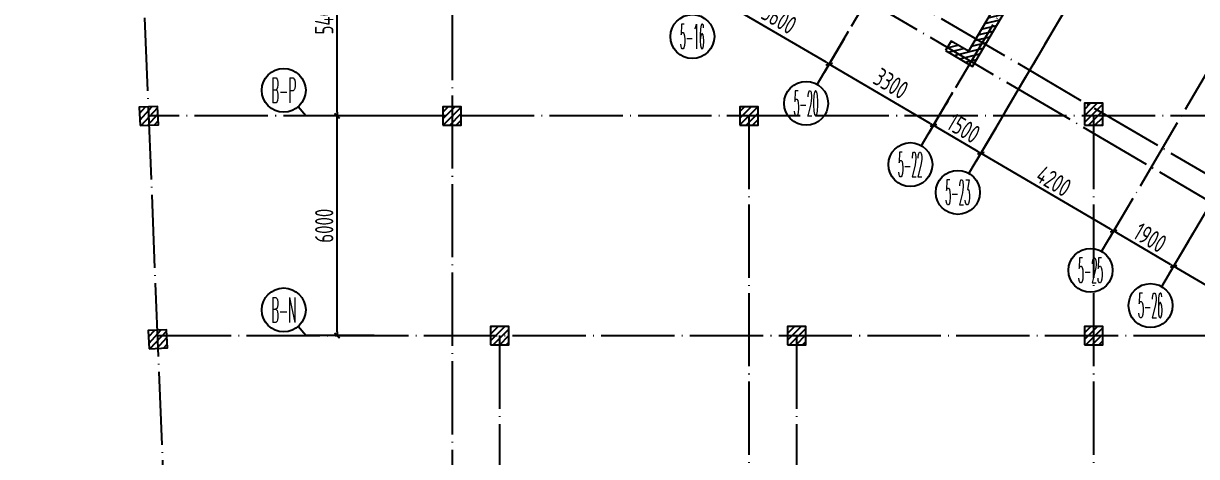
# Model space of a CAD drawing. Header units: millimetres. Extents: x 156735 to 386235, y 467499 to 703525.
# Drawn here: x 189456 to 221457, y 591088 to 602922 of the extents above; entities that cross this region are included whole.
import ezdxf
from ezdxf.enums import TextEntityAlignment as Align

# ---------------------------------------------------------------- set-up
doc = ezdxf.new("R2010")
doc.units = ezdxf.units.MM
doc.header["$LTSCALE"] = 100
doc.header["$PDMODE"] = 35
doc.header["$PDSIZE"] = 200
doc.linetypes.add('DOTE', pattern=[2.42, 2, -0.2, 0.02, -0.2])
for name, color, linetype in [('B-TEXT', 7, 'Continuous'), ('COLU', 7, 'Continuous'), ('h斜线-主楼', 7, 'Continuous'), ('h斜线-柱', 7, 'Continuous'), ('Q-AXIS', 3, 'Continuous'), ('Q-dote', 253, 'DOTE'), ('wall-主楼', 2, 'Continuous')]:
    doc.layers.add(name, color=color, linetype=linetype)
doc.styles.add('_TCH_AXIS', font='COMPLEX', dxfattribs={"bigfont": 'GBCBIG'})
doc.styles.add('COMPLEX', font='tssdeng.shx', dxfattribs={"width": 0.7, "bigfont": 'tssdchn.shx'})
doc.styles.add('TSSD_Dimension', font='Tssdeng.shx', dxfattribs={"width": 0.7, "bigfont": 'hztxt.shx'})
doc.dimstyles.new('TSSD_100_100$0', dxfattribs={"dimtxt": 300, "dimasz": 100, "dimexe": 250, "dimexo": 250, "dimgap": 100, "dimtad": 1, "dimdec": 0, "dimzin": 0, "dimdsep": 46, "dimtxsty": 'TSSD_Dimension', "dimblk": '_tsdbk', "dimblk1": '_tsdbk', "dimblk2": '_tsdbk', "dimsah": 1, "dimcen": 0, "dimclrt": 7, "dimadec": 0, "dimazin": 0, "dimtfac": 1, "dimtdec": 0, "dimtix": 1, "dimtmove": 2, "dimatfit": 3, "dimldrblk": '_tsdbk', "dimfxl": 1, "dimtolj": 1, "dimtzin": 0, "dimarcsym": 0})
pattern_1 = [(45, (-467527.32, -323147.44), (-89.802561, 89.802561), [])]
pattern_2 = [(47.298773, (-467527.32, -323147.44), (-93.332309, 86.128277), [])]

# ---------------------------------------------------------------- blocks, each defined once
blk = doc.blocks.new('_tsdbk')
blk.add_line((-1, 0), (0, 0))
at = {"const_width": 0.5}
blk.add_lwpolyline([(-0.7, -0.7), (0.7, 0.7)], dxfattribs=at)
blk = doc.blocks.new('*D170')
at = {"layer": 'Defpoints', "color": 0}
for p in [(208864, 604537), (208333, 603634), (211967, 602712)]:
    blk.add_point(p, dxfattribs=at)
at = {"layer": 'Q-AXIS', "color": 0, "lineweight": -2}
for p, q in [((208737, 604321), (208206, 603418)), ((211350, 601860), (208419, 603583)), ((211840, 602497), (211309, 601594))]:
    blk.add_line(p, q, dxfattribs=at)
at = {"layer": 'Q-AXIS', "color": 0, "lineweight": -2, "xscale": 100, "yscale": 100, "zscale": 100}
for p, rotation in [((208333, 603634), 149.5453717284593), ((211436, 601809), 329.5453717284593)]:
    blk.add_blockref('_tsdbk', p, dxfattribs=dict(at, rotation=rotation))
at = {"layer": 'Q-AXIS', "color": 7, "insert": (210072, 603053), "char_height": 500, "attachment_point": 5, "rotation": 329.5454, "style": 'TSSD_Dimension'}
blk.add_mtext('\\A1;3600', dxfattribs=at)
blk = doc.blocks.new('*D193')
at = {"layer": 'Defpoints', "color": 0}
for p in [(198011, 605795), (199273, 605795), (199273, 600395)]:
    blk.add_point(p, dxfattribs=at)
at = {"layer": 'Q-AXIS', "color": 0, "lineweight": -2}
for p, q in [((199023, 605795), (197761, 605795)), ((198011, 600495), (198011, 605695)), ((199023, 600395), (197761, 600395))]:
    blk.add_line(p, q, dxfattribs=at)
at = {"layer": 'Q-AXIS', "color": 0, "lineweight": -2, "xscale": 100, "yscale": 100, "zscale": 100}
for p, rotation in [((198011, 605795), 90), ((198011, 600395), 270)]:
    blk.add_blockref('_tsdbk', p, dxfattribs=dict(at, rotation=rotation))
at = {"layer": 'Q-AXIS', "color": 7, "insert": (197661, 603095), "char_height": 500, "attachment_point": 5, "rotation": 90, "style": 'TSSD_Dimension'}
blk.add_mtext('\\A1;5400', dxfattribs=at)
blk = doc.blocks.new('*D194')
at = {"layer": 'Defpoints', "color": 0}
for p in [(198011, 600395), (199273, 600395), (199273, 594395)]:
    blk.add_point(p, dxfattribs=at)
at = {"layer": 'Q-AXIS', "color": 0, "lineweight": -2}
for p, q in [((199023, 600395), (197761, 600395)), ((198011, 594495), (198011, 600295)), ((199023, 594395), (197761, 594395))]:
    blk.add_line(p, q, dxfattribs=at)
at = {"layer": 'Q-AXIS', "color": 0, "lineweight": -2, "xscale": 100, "yscale": 100, "zscale": 100}
for p, rotation in [((198011, 600395), 90), ((198011, 594395), 270)]:
    blk.add_blockref('_tsdbk', p, dxfattribs=dict(at, rotation=rotation))
at = {"layer": 'Q-AXIS', "color": 7, "insert": (197661, 597395), "char_height": 500, "attachment_point": 5, "rotation": 90, "style": 'TSSD_Dimension'}
blk.add_mtext('\\A1;6000', dxfattribs=at)
blk = doc.blocks.new('_AXISO')
blk.add_circle((0, 0), 0.5)
at = {"layer": 'B-TEXT', "style": 'COMPLEX', "width": 1.450893}
blk.add_attdef('A', text='', height=0.56, dxfattribs=at).set_placement((0.249375, -0.28), (0.749375, -0.28), align=Align.FIT)
blk = doc.blocks.new('*D242')
at = {"layer": 'Defpoints', "color": 0}
for p in [(216105, 600279), (215574, 599376), (219725, 598151)]:
    blk.add_point(p, dxfattribs=at)
at = {"layer": 'Q-AXIS', "color": 0, "lineweight": -2}
for p, q in [((215978, 600064), (215447, 599161)), ((219108, 597298), (215660, 599326)), ((219598, 597935), (219067, 597032))]:
    blk.add_line(p, q, dxfattribs=at)
at = {"layer": 'Q-AXIS', "color": 0, "lineweight": -2, "xscale": 100, "yscale": 100, "zscale": 100}
for p, rotation in [((215574, 599376), 149.5453717284593), ((219194, 597247), 329.5453717284593)]:
    blk.add_blockref('_tsdbk', p, dxfattribs=dict(at, rotation=rotation))
at = {"layer": 'Q-AXIS', "color": 7, "insert": (217561, 598614), "char_height": 500, "attachment_point": 5, "rotation": 329.5454, "style": 'TSSD_Dimension'}
blk.add_mtext('\\A1;4200', dxfattribs=at)
blk = doc.blocks.new('*D243')
at = {"layer": 'Defpoints', "color": 0}
for p in [(211967, 602712), (211436, 601809), (214812, 601040)]:
    blk.add_point(p, dxfattribs=at)
at = {"layer": 'Q-AXIS', "color": 0, "lineweight": -2}
for p, q in [((211840, 602497), (211309, 601594)), ((214194, 600187), (211522, 601758)), ((214685, 600824), (214154, 599921))]:
    blk.add_line(p, q, dxfattribs=at)
at = {"layer": 'Q-AXIS', "color": 0, "lineweight": -2, "xscale": 100, "yscale": 100, "zscale": 100}
for p, rotation in [((211436, 601809), 149.5453717284593), ((214281, 600137), 329.5453717284593)]:
    blk.add_blockref('_tsdbk', p, dxfattribs=dict(at, rotation=rotation))
at = {"layer": 'Q-AXIS', "color": 7, "insert": (213122, 601281), "char_height": 500, "attachment_point": 5, "rotation": 329.5454, "style": 'TSSD_Dimension'}
blk.add_mtext('\\A1;3300', dxfattribs=at)
blk = doc.blocks.new('*D244')
at = {"layer": 'Defpoints', "color": 0}
for p in [(214812, 601040), (214281, 600137), (216105, 600279)]:
    blk.add_point(p, dxfattribs=at)
at = {"layer": 'Q-AXIS', "color": 0, "lineweight": -2}
for p, q in [((214685, 600824), (214154, 599921)), ((215487, 599427), (214367, 600086)), ((215978, 600064), (215447, 599161))]:
    blk.add_line(p, q, dxfattribs=at)
at = {"layer": 'Q-AXIS', "color": 0, "lineweight": -2, "xscale": 100, "yscale": 100, "zscale": 100}
for p, rotation in [((214281, 600137), 149.5453717284593), ((215574, 599376), 329.5453717284593)]:
    blk.add_blockref('_tsdbk', p, dxfattribs=dict(at, rotation=rotation))
at = {"layer": 'Q-AXIS', "color": 7, "insert": (215105, 600058), "char_height": 500, "attachment_point": 5, "rotation": 329.5454, "style": 'TSSD_Dimension'}
blk.add_mtext('\\A1;1500', dxfattribs=at)
blk = doc.blocks.new('*D245')
at = {"layer": 'Defpoints', "color": 0}
for p in [(221363, 597188), (220832, 596284), (224380, 595414)]:
    blk.add_point(p, dxfattribs=at)
at = {"layer": 'Q-AXIS', "color": 0, "lineweight": -2}
for p, q in [((221236, 596972), (220705, 596069)), ((223763, 594561), (220918, 596234)), ((224253, 595198), (223722, 594295))]:
    blk.add_line(p, q, dxfattribs=at)
at = {"layer": 'Q-AXIS', "color": 0, "lineweight": -2, "xscale": 100, "yscale": 100, "zscale": 100}
for p, rotation in [((220832, 596284), 149.5453717284593), ((223849, 594510), 329.5453717284593)]:
    blk.add_blockref('_tsdbk', p, dxfattribs=dict(at, rotation=rotation))
at = {"layer": 'Q-AXIS', "color": 7, "insert": (222518, 595699), "char_height": 500, "attachment_point": 5, "rotation": 329.5454, "style": 'TSSD_Dimension'}
blk.add_mtext('\\A1;3500', dxfattribs=at)
blk = doc.blocks.new('*D246')
at = {"layer": 'Defpoints', "color": 0}
for p in [(219725, 598151), (219194, 597247), (221363, 597188)]:
    blk.add_point(p, dxfattribs=at)
at = {"layer": 'Q-AXIS', "color": 0, "lineweight": -2}
for p, q in [((219598, 597935), (219067, 597032)), ((220746, 596335), (219280, 597197)), ((221236, 596972), (220705, 596069))]:
    blk.add_line(p, q, dxfattribs=at)
at = {"layer": 'Q-AXIS', "color": 0, "lineweight": -2, "xscale": 100, "yscale": 100, "zscale": 100}
for p, rotation in [((219194, 597247), 149.5453717284593), ((220832, 596284), 329.5453717284593)]:
    blk.add_blockref('_tsdbk', p, dxfattribs=dict(at, rotation=rotation))
at = {"layer": 'Q-AXIS', "color": 7, "insert": (220191, 597068), "char_height": 500, "attachment_point": 5, "rotation": 329.5454, "style": 'TSSD_Dimension'}
blk.add_mtext('\\A1;1900', dxfattribs=at)

msp = doc.modelspace()

# ---------------------------------------------------------------- hatches: boundary and pattern name
at = {"layer": 'h斜线-主楼'}
h = msp.add_hatch(dxfattribs=at)
h.set_pattern_fill('ANSI31', color=256, scale=40, angle=-30.45463, style=0)
h.set_pattern_definition([(14.545372, (-467532.8, -323140.33), (-31.895617, 122.929531), [])])
h.paths.add_polyline_path([(214610.3, 602180.2), (215343, 601749.3), (218536.2, 607180.1), (216639.8, 608295.2), (216487.7, 608036.6), (218125.6, 607073.6), (215236.5, 602160), (214762.4, 602438.8)])
at = {"layer": 'h斜线-柱'}
h = msp.add_hatch(dxfattribs=at)
h.set_pattern_fill('ANSI31', color=256, scale=40, angle=2.29877, style=0)
h.set_pattern_definition(pattern_2)
h.paths.add_polyline_path([(192637.2, 600134.9), (193136.8, 600154.9), (193116.7, 600654.5), (192617.1, 600634.5)])
h = msp.add_hatch(dxfattribs=at)
h.set_pattern_fill('ANSI31', color=256, scale=40, style=0)
h.set_pattern_definition(pattern_1)
h.paths.add_polyline_path([(218396.5, 600144.7), (218896.5, 600144.7), (218896.5, 600744.7), (218396.5, 600744.7)])
h = msp.add_hatch(dxfattribs=at)
h.set_pattern_fill('ANSI31', color=256, scale=40, style=0)
h.set_pattern_definition(pattern_1)
h.paths.add_polyline_path([(200896.5, 600144.7), (201396.5, 600144.7), (201396.5, 600644.7), (200896.5, 600644.7)])
h = msp.add_hatch(dxfattribs=at)
h.set_pattern_fill('ANSI31', color=256, scale=40, style=0)
h.set_pattern_definition(pattern_1)
h.paths.add_polyline_path([(208996.5, 600144.7), (209496.5, 600144.7), (209496.5, 600644.7), (208996.5, 600644.7)])
h = msp.add_hatch(dxfattribs=at)
h.set_pattern_fill('ANSI31', color=256, scale=40, style=0)
h.set_pattern_definition(pattern_1)
h.paths.add_polyline_path([(202196.5, 594144.7), (202696.5, 594144.7), (202696.5, 594644.7), (202196.5, 594644.7)])
h = msp.add_hatch(dxfattribs=at)
h.set_pattern_fill('ANSI31', color=256, scale=40, style=0)
h.set_pattern_definition(pattern_1)
h.paths.add_polyline_path([(210296.5, 594144.7), (210796.5, 594144.7), (210796.5, 594644.7), (210296.5, 594644.7)])
h = msp.add_hatch(dxfattribs=at)
h.set_pattern_fill('ANSI31', color=256, scale=40, style=0)
h.set_pattern_definition(pattern_1)
h.paths.add_polyline_path([(218396.5, 594144.7), (218896.5, 594144.7), (218896.5, 594644.7), (218396.5, 594644.7)])
h = msp.add_hatch(dxfattribs=at)
h.set_pattern_fill('ANSI31', color=256, scale=40, angle=2.29877, style=0)
h.set_pattern_definition(pattern_2)
h.paths.add_polyline_path([(192882.1, 594035), (193381.7, 594055), (193361.6, 594554.6), (192862, 594534.6)])

# ---------------------------------------------------------------- linework, layer by layer
at = {"layer": 'COLU'}
for points in [[(192637.2, 600134.9), (193136.8, 600154.9), (193116.7, 600654.5), (192617.1, 600634.5)], [(218396.5, 600144.7), (218896.5, 600144.7), (218896.5, 600744.7), (218396.5, 600744.7)], [(200896.5, 600144.7), (201396.5, 600144.7), (201396.5, 600644.7), (200896.5, 600644.7)], [(208996.5, 600144.7), (209496.5, 600144.7), (209496.5, 600644.7), (208996.5, 600644.7)], [(202196.5, 594144.7), (202696.5, 594144.7), (202696.5, 594644.7), (202196.5, 594644.7)], [(210296.5, 594144.7), (210796.5, 594144.7), (210796.5, 594644.7), (210296.5, 594644.7)], [(218396.5, 594144.7), (218896.5, 594144.7), (218896.5, 594644.7), (218396.5, 594644.7)], [(192882.1, 594035), (193381.7, 594055), (193361.6, 594554.6), (192862, 594534.6)]]:
    msp.add_lwpolyline(points, close=True, dxfattribs=at)
at = {"layer": 'Q-AXIS'}
for p, q in [((211110.3, 601255.4), (211966.9, 602712.2)), ((213955, 599582.8), (214811.6, 601039.6)), ((197155.3, 600394.7), (196945.8, 600639.2)), ((199022.8, 600394.7), (197155.3, 600394.7)), ((215248.1, 598822.5), (216104.6, 600279.3)), ((218868.6, 596693.7), (219725.2, 598150.5)), ((220506.4, 595730.7), (221363, 597187.5)), ((197155.3, 594394.7), (196945.8, 594639.2)), ((199022.8, 594394.7), (197155.3, 594394.7))]:
    msp.add_line(p, q, dxfattribs=at)
at = {"layer": 'Q-dote', "ltscale": 10}
for p, q in [((197411.7, 487429.9), (189943.7, 673465)), ((189459.9, 617779.7), (228515.6, 594815.8, 0)), ((189155.8, 617262.5), (228211.5, 594298.6, 0)), ((225686.2, 616597.9), (216231.2, 600494.6)), ((225363.2, 616048.1), (215908.2, 599944.8)), ((230740.6, 613159.4), (221285.7, 597056.1)), ((227057, 610638.1), (219647.8, 598019.1)), ((215501.3, 608732.2), (211840.2, 602496.7)), ((218346.2, 607059.5), (214615.2, 600705)), ((201146.5, 605794.7), (201146.5, 585264.6)), ((234846.5, 600394.7), (192877, 600394.7)), ((209246.5, 600394.7), (209246.5, 585264.6)), ((218646.5, 600394.7), (218646.5, 560794.7)), ((193117.8, 594394.7), (306546.5, 594394.7)), ((202446.5, 594394.7), (202446.5, 583594.7)), ((210546.5, 594394.7), (210546.5, 572194.7))]:
    msp.add_line(p, q, dxfattribs=at)
at = {"layer": 'wall-主楼'}
msp.add_lwpolyline([(214610.3, 602180.2), (215343, 601749.3), (218536.2, 607180.1), (216639.8, 608295.2), (216487.7, 608036.6), (218125.6, 607073.6), (215236.5, 602160), (214762.4, 602438.8)], close=True, dxfattribs=at)

# ---------------------------------------------------------------- block references
at = {"layer": 'Q-AXIS'}
ref = msp.add_blockref('_AXISO', (207702.9, 602562.9), dxfattribs=dict(at, xscale=1199.999999999998, yscale=1200, zscale=1200, rotation=359.9996457873791))
ref.add_attrib('A', '5-16', dxfattribs={"color": 7, "height": 678.82, "rotation": 359.99965, "style": '_TCH_AXIS', "width": 0.28}).set_placement((207363.5, 602223.5), (208042.3, 602223.5), align=Align.FIT)
ref = msp.add_blockref('_AXISO', (196555.3, 601094.7), dxfattribs=dict(at, xscale=1199.999999999998, yscale=1200, zscale=1200, rotation=359.9996457873818))
ref.add_attrib('A', 'B-P', dxfattribs={"color": 7, "height": 678.82, "rotation": 359.99965, "style": '_TCH_AXIS', "width": 0.323077}).set_placement((196215.9, 600755.3), (196894.7, 600755.3), align=Align.FIT)
ref = msp.add_blockref('_AXISO', (210806.2, 600738.2), dxfattribs=dict(at, xscale=1199.999999999998, yscale=1200, zscale=1200, rotation=359.9996457873791))
ref.add_attrib('A', '5-20', dxfattribs={"color": 7, "height": 678.82, "rotation": 359.99965, "style": '_TCH_AXIS', "width": 0.2625}).set_placement((210466.8, 600398.8), (211145.6, 600398.8), align=Align.FIT)
ref = msp.add_blockref('_AXISO', (213650.9, 599065.6), dxfattribs=dict(at, xscale=1199.999999999998, yscale=1200, zscale=1200, rotation=359.9996457873791))
ref.add_attrib('A', '5-22', dxfattribs={"color": 7, "height": 678.82, "rotation": 359.99965, "style": '_TCH_AXIS', "width": 0.2625}).set_placement((213311.5, 598726.2), (213990.3, 598726.1), align=Align.FIT)
ref = msp.add_blockref('_AXISO', (214943.9, 598305.3), dxfattribs=dict(at, xscale=1199.999999999998, yscale=1200, zscale=1200, rotation=359.9996457873791))
ref.add_attrib('A', '5-23', dxfattribs={"color": 7, "height": 678.82, "rotation": 359.99965, "style": '_TCH_AXIS', "width": 0.2625}).set_placement((214604.5, 597965.9), (215283.4, 597965.9), align=Align.FIT)
ref = msp.add_blockref('_AXISO', (218564.5, 596176.5), dxfattribs=dict(at, xscale=1199.999999999998, yscale=1200, zscale=1200, rotation=359.9996457873791))
ref.add_attrib('A', '5-25', dxfattribs={"color": 7, "height": 678.82, "rotation": 359.99965, "style": '_TCH_AXIS', "width": 0.2625}).set_placement((218225.1, 595837.1), (218903.9, 595837.1), align=Align.FIT)
ref = msp.add_blockref('_AXISO', (196555.3, 595094.7), dxfattribs=dict(at, xscale=1199.999999999998, yscale=1200, zscale=1200, rotation=359.9996457873818))
ref.add_attrib('A', 'B-N', dxfattribs={"color": 7, "height": 678.82, "rotation": 359.99965, "style": '_TCH_AXIS', "width": 0.313433}).set_placement((196215.9, 594755.3), (196894.7, 594755.3), align=Align.FIT)
ref = msp.add_blockref('_AXISO', (220202.3, 595213.5), dxfattribs=dict(at, xscale=1199.999999999998, yscale=1200, zscale=1200, rotation=359.9996457873791))
ref.add_attrib('A', '5-26', dxfattribs={"color": 7, "height": 678.82, "rotation": 359.99965, "style": '_TCH_AXIS', "width": 0.2625}).set_placement((219862.9, 594874), (220541.7, 594874), align=Align.FIT)

# ---------------------------------------------------------------- dimensions: what is measured, and where the dimension line sits
for base, p1, p2, angle, picture, middle in [((198011.3, 605794.7), (199272.8, 600394.7), (199272.8, 605794.7), 90, '*D193', (197661.3, 603094.7)), ((214280.6, 600136.5), (216104.6, 600279.3), (214811.6, 601039.6), 149.54537, '*D244', (215104.5, 600058.1)), ((198011.3, 600394.7), (199272.8, 594394.7), (199272.8, 600394.7), 90, '*D194', (197661.3, 597394.7)), ((215573.7, 599376.3), (219725.2, 598150.5), (216104.6, 600279.3), 149.54537, '*D242', (217561.3, 598613.6)), ((219194.2, 597247.5), (221363, 597187.5), (219725.2, 598150.5), 149.54537, '*D246', (220190.5, 597067.7)), ((220832, 596284.4), (224380.1, 595413.5), (221363, 597187.5), 149.54537, '*D245', (222518, 595699.1))]:
    dim = msp.add_linear_dim(base=base, p1=p1, p2=p2, angle=angle, dimstyle='TSSD_100_100$0', override={"dimtxt": 500}, dxfattribs=at)
    dim.commit()
    dim.dimension.update_dxf_attribs({"geometry": picture, "text_midpoint": middle})
for base, p1, p2, picture, middle in [((208332.6, 603633.8), (211966.9, 602712.2), (208863.6, 604536.9), '*D170', (210072.5, 603052.6)), ((211435.9, 601809.2), (214811.6, 601039.6), (211966.9, 602712.2), '*D243', (213122.3, 601281.3))]:
    dim = msp.add_linear_dim(base=base, p1=p1, p2=p2, angle=149.54537, dimstyle='TSSD_100_100$0', override={"dimtxt": 500}, dxfattribs=at)
    dim.commit()
    dim.dimension.update_dxf_attribs({"geometry": picture, "text_midpoint": middle, "dimtype": 160})

doc.saveas('drawing.dxf')
